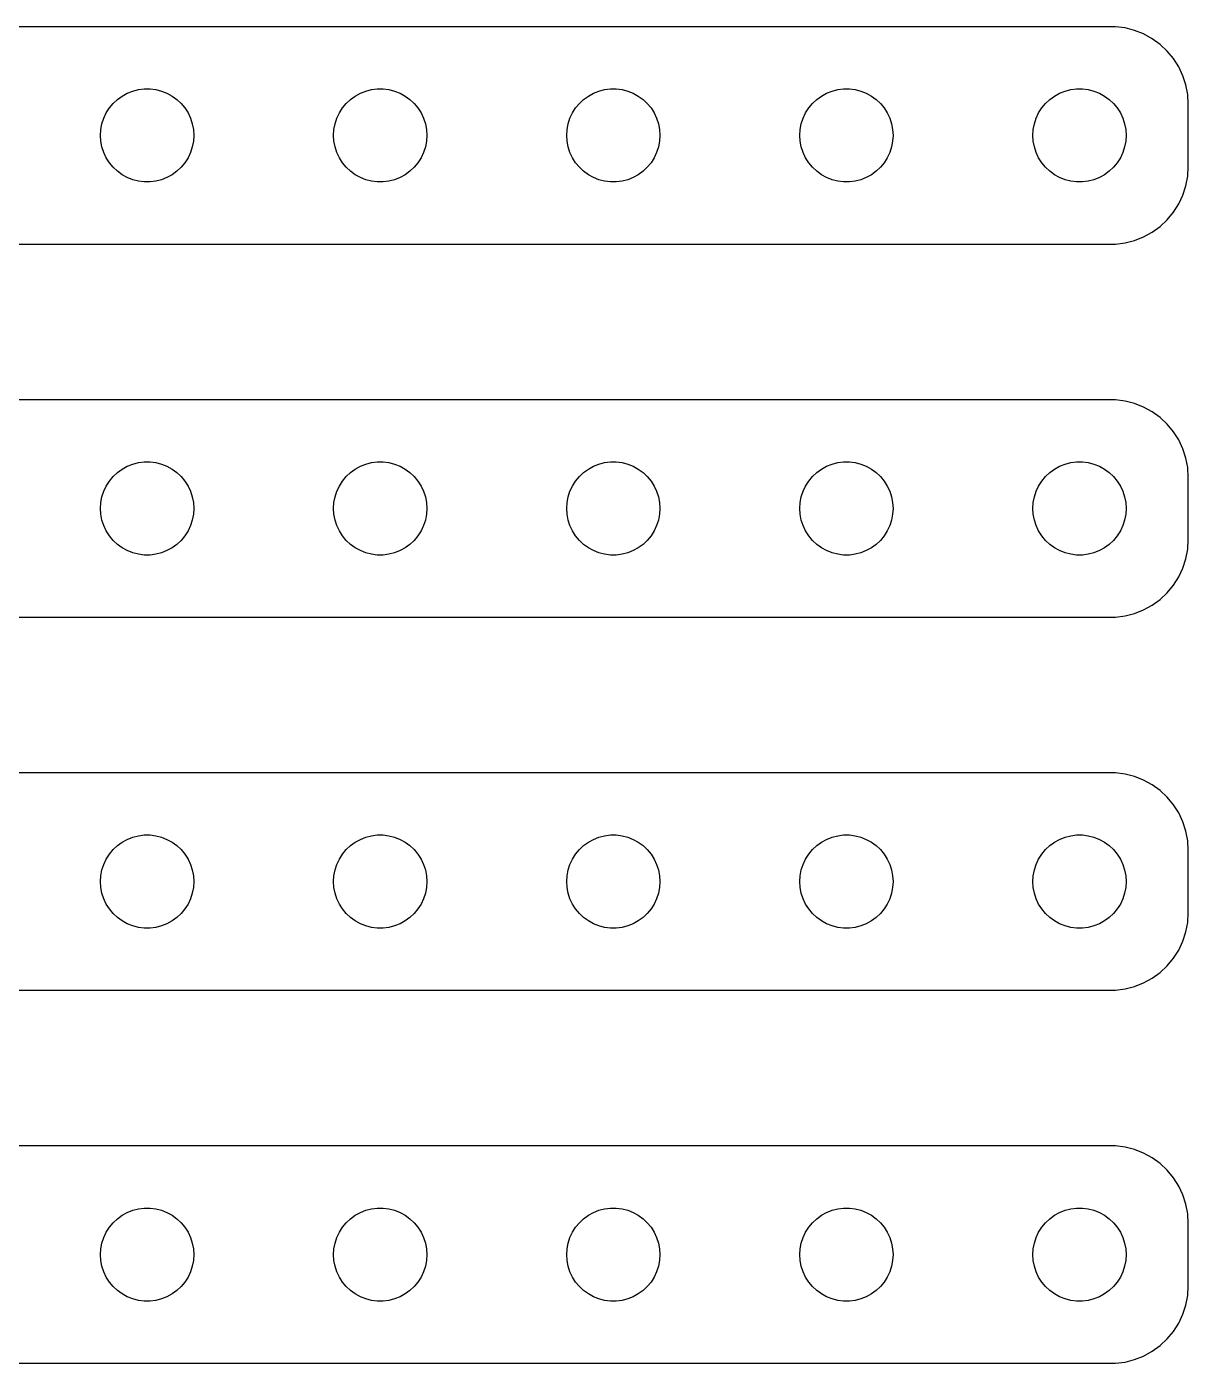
# Model space of a CAD drawing. Header units: metres. Extents: x -150 to 150, y 65 to 151.
# Drawn here: x 74.8 to 149.5, y 65 to 151 of the extents above; entities that cross this region are included whole.
import ezdxf

# ---------------------------------------------------------------- set-up
doc = ezdxf.new("R2010")
doc.units = ezdxf.units.M

msp = doc.modelspace()

# ---------------------------------------------------------------- linework, layer by layer
for p, q in [((144.814, 150.99), (-144.814, 150.99)), ((145.437, 150.911), (144.814, 150.99)), ((146.045, 150.755), (145.437, 150.911)), ((146.629, 150.524), (146.045, 150.755)), ((147.179, 150.222), (146.629, 150.524)), ((147.687, 149.853), (147.179, 150.222)), ((148.145, 149.423), (147.687, 149.853)), ((148.545, 148.939), (148.145, 149.423)), ((148.882, 148.409), (148.545, 148.939)), ((149.149, 147.841), (148.882, 148.409)), ((149.343, 147.243), (149.149, 147.841)), ((149.461, 146.627), (149.343, 147.243)), ((80.3131, 146.054), (80.5877, 146.312)), ((80.5877, 146.312), (80.8925, 146.533)), ((80.8925, 146.533), (81.2227, 146.714)), ((81.2227, 146.714), (81.573, 146.853)), ((81.573, 146.853), (81.9379, 146.947)), ((81.9379, 146.947), (82.3116, 146.994)), ((82.3116, 146.994), (82.6884, 146.994)), ((82.6884, 146.994), (83.0621, 146.947)), ((83.0621, 146.947), (83.427, 146.853)), ((83.427, 146.853), (83.7773, 146.714)), ((83.7773, 146.714), (84.1075, 146.533)), ((84.1075, 146.533), (84.4123, 146.312)), ((84.4123, 146.312), (84.6869, 146.054)), ((95.3131, 146.054), (95.5877, 146.312)), ((95.5877, 146.312), (95.8925, 146.533)), ((95.8925, 146.533), (96.2227, 146.714)), ((96.2227, 146.714), (96.573, 146.853)), ((96.573, 146.853), (96.9379, 146.947)), ((96.9379, 146.947), (97.3116, 146.994)), ((97.3116, 146.994), (97.6884, 146.994)), ((97.6884, 146.994), (98.0621, 146.947)), ((98.0621, 146.947), (98.427, 146.853)), ((98.427, 146.853), (98.7773, 146.714)), ((98.7773, 146.714), (99.1075, 146.533)), ((99.1075, 146.533), (99.4123, 146.312)), ((99.4123, 146.312), (99.6869, 146.054)), ((110.313, 146.054), (110.588, 146.312)), ((110.588, 146.312), (110.893, 146.533)), ((110.893, 146.533), (111.223, 146.714)), ((111.223, 146.714), (111.573, 146.853)), ((111.573, 146.853), (111.938, 146.947)), ((111.938, 146.947), (112.312, 146.994)), ((112.312, 146.994), (112.688, 146.994)), ((112.688, 146.994), (113.062, 146.947)), ((113.062, 146.947), (113.427, 146.853)), ((113.427, 146.853), (113.777, 146.714)), ((113.777, 146.714), (114.107, 146.533)), ((114.107, 146.533), (114.412, 146.312)), ((114.412, 146.312), (114.687, 146.054)), ((125.313, 146.054), (125.588, 146.312)), ((125.588, 146.312), (125.893, 146.533)), ((125.893, 146.533), (126.223, 146.714)), ((126.223, 146.714), (126.573, 146.853)), ((126.573, 146.853), (126.938, 146.947)), ((126.938, 146.947), (127.312, 146.994)), ((127.312, 146.994), (127.688, 146.994)), ((127.688, 146.994), (128.062, 146.947)), ((128.062, 146.947), (128.427, 146.853)), ((128.427, 146.853), (128.777, 146.714)), ((128.777, 146.714), (129.107, 146.533)), ((129.107, 146.533), (129.412, 146.312)), ((129.412, 146.312), (129.687, 146.054)), ((140.313, 146.054), (140.588, 146.312)), ((140.588, 146.312), (140.893, 146.533)), ((140.893, 146.533), (141.223, 146.714)), ((141.223, 146.714), (141.573, 146.853)), ((141.573, 146.853), (141.938, 146.947)), ((141.938, 146.947), (142.312, 146.994)), ((142.312, 146.994), (142.688, 146.994)), ((142.688, 146.994), (143.062, 146.947)), ((143.062, 146.947), (143.427, 146.853)), ((143.427, 146.853), (143.777, 146.714)), ((143.777, 146.714), (144.107, 146.533)), ((144.107, 146.533), (144.412, 146.312)), ((144.412, 146.312), (144.687, 146.054)), ((149.5, 146), (149.461, 146.627)), ((79.7107, 145.104), (79.8711, 145.445)), ((79.8711, 145.445), (80.073, 145.763)), ((80.073, 145.763), (80.3131, 146.054)), ((84.6869, 146.054), (84.927, 145.763)), ((84.927, 145.763), (85.1289, 145.445)), ((85.1289, 145.445), (85.2893, 145.104)), ((94.7107, 145.104), (94.8711, 145.445)), ((94.8711, 145.445), (95.073, 145.763)), ((95.073, 145.763), (95.3131, 146.054)), ((99.6869, 146.054), (99.927, 145.763)), ((99.927, 145.763), (100.129, 145.445)), ((100.129, 145.445), (100.289, 145.104)), ((109.711, 145.104), (109.871, 145.445)), ((109.871, 145.445), (110.073, 145.763)), ((110.073, 145.763), (110.313, 146.054)), ((114.687, 146.054), (114.927, 145.763)), ((114.927, 145.763), (115.129, 145.445)), ((115.129, 145.445), (115.289, 145.104)), ((124.711, 145.104), (124.871, 145.445)), ((124.871, 145.445), (125.073, 145.763)), ((125.073, 145.763), (125.313, 146.054)), ((129.687, 146.054), (129.927, 145.763)), ((129.927, 145.763), (130.129, 145.445)), ((130.129, 145.445), (130.289, 145.104)), ((139.711, 145.104), (139.871, 145.445)), ((139.871, 145.445), (140.073, 145.763)), ((140.073, 145.763), (140.313, 146.054)), ((144.687, 146.054), (144.927, 145.763)), ((144.927, 145.763), (145.129, 145.445)), ((145.129, 145.445), (145.289, 145.104)), ((149.5, 142), (149.5, 146)), ((79.5237, 144.376), (79.5943, 144.746)), ((79.5943, 144.746), (79.7107, 145.104)), ((85.2893, 145.104), (85.4057, 144.746)), ((85.4057, 144.746), (85.4763, 144.376)), ((94.5237, 144.376), (94.5943, 144.746)), ((94.5943, 144.746), (94.7107, 145.104)), ((100.289, 145.104), (100.406, 144.746)), ((100.406, 144.746), (100.476, 144.376)), ((109.524, 144.376), (109.594, 144.746)), ((109.594, 144.746), (109.711, 145.104)), ((115.289, 145.104), (115.406, 144.746)), ((115.406, 144.746), (115.476, 144.376)), ((124.524, 144.376), (124.594, 144.746)), ((124.594, 144.746), (124.711, 145.104)), ((130.289, 145.104), (130.406, 144.746)), ((130.406, 144.746), (130.476, 144.376)), ((139.524, 144.376), (139.594, 144.746)), ((139.594, 144.746), (139.711, 145.104)), ((145.289, 145.104), (145.406, 144.746)), ((145.406, 144.746), (145.476, 144.376)), ((79.5, 144), (79.5237, 144.376)), ((79.5237, 143.624), (79.5, 144)), ((79.5943, 143.254), (79.5237, 143.624)), ((85.4763, 143.624), (85.4057, 143.254)), ((85.4763, 144.376), (85.5, 144)), ((85.5, 144), (85.4763, 143.624)), ((94.5, 144), (94.5237, 144.376)), ((94.5237, 143.624), (94.5, 144)), ((94.5943, 143.254), (94.5237, 143.624)), ((100.476, 143.624), (100.406, 143.254)), ((100.476, 144.376), (100.5, 144)), ((100.5, 144), (100.476, 143.624)), ((109.5, 144), (109.524, 144.376)), ((109.524, 143.624), (109.5, 144)), ((109.594, 143.254), (109.524, 143.624)), ((115.476, 143.624), (115.406, 143.254)), ((115.476, 144.376), (115.5, 144)), ((115.5, 144), (115.476, 143.624)), ((124.5, 144), (124.524, 144.376)), ((124.524, 143.624), (124.5, 144)), ((124.594, 143.254), (124.524, 143.624)), ((130.476, 143.624), (130.406, 143.254)), ((130.476, 144.376), (130.5, 144)), ((130.5, 144), (130.476, 143.624)), ((139.5, 144), (139.524, 144.376)), ((139.524, 143.624), (139.5, 144)), ((139.594, 143.254), (139.524, 143.624)), ((145.476, 143.624), (145.406, 143.254)), ((145.476, 144.376), (145.5, 144)), ((145.5, 144), (145.476, 143.624)), ((79.7107, 142.896), (79.5943, 143.254)), ((79.8711, 142.555), (79.7107, 142.896)), ((85.2893, 142.896), (85.1289, 142.555)), ((85.4057, 143.254), (85.2893, 142.896)), ((94.7107, 142.896), (94.5943, 143.254)), ((94.8711, 142.555), (94.7107, 142.896)), ((100.289, 142.896), (100.129, 142.555)), ((100.406, 143.254), (100.289, 142.896)), ((109.711, 142.896), (109.594, 143.254)), ((109.871, 142.555), (109.711, 142.896)), ((115.289, 142.896), (115.129, 142.555)), ((115.406, 143.254), (115.289, 142.896)), ((124.711, 142.896), (124.594, 143.254)), ((124.871, 142.555), (124.711, 142.896)), ((130.289, 142.896), (130.129, 142.555)), ((130.406, 143.254), (130.289, 142.896)), ((139.711, 142.896), (139.594, 143.254)), ((139.871, 142.555), (139.711, 142.896)), ((145.289, 142.896), (145.129, 142.555)), ((145.406, 143.254), (145.289, 142.896)), ((80.073, 142.237), (79.8711, 142.555)), ((80.3131, 141.946), (80.073, 142.237)), ((80.5877, 141.688), (80.3131, 141.946)), ((84.6869, 141.946), (84.4123, 141.688)), ((84.927, 142.237), (84.6869, 141.946)), ((85.1289, 142.555), (84.927, 142.237)), ((95.073, 142.237), (94.8711, 142.555)), ((95.3131, 141.946), (95.073, 142.237)), ((95.5877, 141.688), (95.3131, 141.946)), ((99.6869, 141.946), (99.4123, 141.688)), ((99.927, 142.237), (99.6869, 141.946)), ((100.129, 142.555), (99.927, 142.237)), ((110.073, 142.237), (109.871, 142.555)), ((110.313, 141.946), (110.073, 142.237)), ((110.588, 141.688), (110.313, 141.946)), ((114.687, 141.946), (114.412, 141.688)), ((114.927, 142.237), (114.687, 141.946)), ((115.129, 142.555), (114.927, 142.237)), ((125.073, 142.237), (124.871, 142.555)), ((125.313, 141.946), (125.073, 142.237)), ((125.588, 141.688), (125.313, 141.946)), ((129.687, 141.946), (129.412, 141.688)), ((129.927, 142.237), (129.687, 141.946)), ((130.129, 142.555), (129.927, 142.237)), ((140.073, 142.237), (139.871, 142.555)), ((140.313, 141.946), (140.073, 142.237)), ((140.588, 141.688), (140.313, 141.946)), ((144.687, 141.946), (144.412, 141.688)), ((144.927, 142.237), (144.687, 141.946)), ((145.129, 142.555), (144.927, 142.237)), ((149.461, 141.373), (149.5, 142)), ((80.8925, 141.467), (80.5877, 141.688)), ((81.2227, 141.286), (80.8925, 141.467)), ((81.573, 141.147), (81.2227, 141.286)), ((81.9379, 141.053), (81.573, 141.147)), ((82.3116, 141.006), (81.9379, 141.053)), ((83.0621, 141.053), (82.6884, 141.006)), ((83.427, 141.147), (83.0621, 141.053)), ((83.7773, 141.286), (83.427, 141.147)), ((84.1075, 141.467), (83.7773, 141.286)), ((84.4123, 141.688), (84.1075, 141.467)), ((95.8925, 141.467), (95.5877, 141.688)), ((96.2227, 141.286), (95.8925, 141.467)), ((96.573, 141.147), (96.2227, 141.286)), ((96.9379, 141.053), (96.573, 141.147)), ((97.3116, 141.006), (96.9379, 141.053)), ((98.0621, 141.053), (97.6884, 141.006)), ((98.427, 141.147), (98.0621, 141.053)), ((98.7773, 141.286), (98.427, 141.147)), ((99.1075, 141.467), (98.7773, 141.286)), ((99.4123, 141.688), (99.1075, 141.467)), ((110.893, 141.467), (110.588, 141.688)), ((111.223, 141.286), (110.893, 141.467)), ((111.573, 141.147), (111.223, 141.286)), ((111.938, 141.053), (111.573, 141.147)), ((112.312, 141.006), (111.938, 141.053)), ((113.062, 141.053), (112.688, 141.006)), ((113.427, 141.147), (113.062, 141.053)), ((113.777, 141.286), (113.427, 141.147)), ((114.107, 141.467), (113.777, 141.286)), ((114.412, 141.688), (114.107, 141.467)), ((125.893, 141.467), (125.588, 141.688)), ((126.223, 141.286), (125.893, 141.467)), ((126.573, 141.147), (126.223, 141.286)), ((126.938, 141.053), (126.573, 141.147)), ((127.312, 141.006), (126.938, 141.053)), ((128.062, 141.053), (127.688, 141.006)), ((128.427, 141.147), (128.062, 141.053)), ((128.777, 141.286), (128.427, 141.147)), ((129.107, 141.467), (128.777, 141.286)), ((129.412, 141.688), (129.107, 141.467)), ((140.893, 141.467), (140.588, 141.688)), ((141.223, 141.286), (140.893, 141.467)), ((141.573, 141.147), (141.223, 141.286)), ((141.938, 141.053), (141.573, 141.147)), ((142.312, 141.006), (141.938, 141.053)), ((143.062, 141.053), (142.688, 141.006)), ((143.427, 141.147), (143.062, 141.053)), ((143.777, 141.286), (143.427, 141.147)), ((144.107, 141.467), (143.777, 141.286)), ((144.412, 141.688), (144.107, 141.467)), ((149.343, 140.757), (149.461, 141.373)), ((82.6884, 141.006), (82.3116, 141.006)), ((97.6884, 141.006), (97.3116, 141.006)), ((112.688, 141.006), (112.312, 141.006)), ((127.688, 141.006), (127.312, 141.006)), ((142.688, 141.006), (142.312, 141.006)), ((148.882, 139.591), (149.149, 140.159)), ((149.149, 140.159), (149.343, 140.757)), ((148.545, 139.061), (148.882, 139.591)), ((147.687, 138.147), (148.145, 138.577)), ((148.145, 138.577), (148.545, 139.061)), ((146.629, 137.476), (147.179, 137.778)), ((147.179, 137.778), (147.687, 138.147)), ((-144.814, 137.01), (144.814, 137.01)), ((144.814, 137.01), (145.437, 137.089)), ((145.437, 137.089), (146.045, 137.245)), ((146.045, 137.245), (146.629, 137.476)), ((144.814, 126.99), (-144.814, 126.99)), ((145.437, 126.911), (144.814, 126.99)), ((146.045, 126.755), (145.437, 126.911)), ((146.629, 126.524), (146.045, 126.755)), ((147.179, 126.222), (146.629, 126.524)), ((147.687, 125.853), (147.179, 126.222)), ((148.145, 125.423), (147.687, 125.853)), ((148.545, 124.939), (148.145, 125.423)), ((148.882, 124.409), (148.545, 124.939)), ((149.149, 123.841), (148.882, 124.409)), ((149.343, 123.243), (149.149, 123.841)), ((81.9379, 122.947), (82.3116, 122.994)), ((82.3116, 122.994), (82.6884, 122.994)), ((82.6884, 122.994), (83.0621, 122.947)), ((96.9379, 122.947), (97.3116, 122.994)), ((97.3116, 122.994), (97.6884, 122.994)), ((97.6884, 122.994), (98.0621, 122.947)), ((111.938, 122.947), (112.312, 122.994)), ((112.312, 122.994), (112.688, 122.994)), ((112.688, 122.994), (113.062, 122.947)), ((126.938, 122.947), (127.312, 122.994)), ((127.312, 122.994), (127.688, 122.994)), ((127.688, 122.994), (128.062, 122.947)), ((141.938, 122.947), (142.312, 122.994)), ((142.312, 122.994), (142.688, 122.994)), ((142.688, 122.994), (143.062, 122.947)), ((149.461, 122.627), (149.343, 123.243)), ((80.3131, 122.054), (80.5877, 122.312)), ((80.5877, 122.312), (80.8925, 122.533)), ((80.8925, 122.533), (81.2227, 122.714)), ((81.2227, 122.714), (81.573, 122.853)), ((81.573, 122.853), (81.9379, 122.947)), ((83.0621, 122.947), (83.427, 122.853)), ((83.427, 122.853), (83.7773, 122.714)), ((83.7773, 122.714), (84.1075, 122.533)), ((84.1075, 122.533), (84.4123, 122.312)), ((84.4123, 122.312), (84.6869, 122.054)), ((95.3131, 122.054), (95.5877, 122.312)), ((95.5877, 122.312), (95.8925, 122.533)), ((95.8925, 122.533), (96.2227, 122.714)), ((96.2227, 122.714), (96.573, 122.853)), ((96.573, 122.853), (96.9379, 122.947)), ((98.0621, 122.947), (98.427, 122.853)), ((98.427, 122.853), (98.7773, 122.714)), ((98.7773, 122.714), (99.1075, 122.533)), ((99.1075, 122.533), (99.4123, 122.312)), ((99.4123, 122.312), (99.6869, 122.054)), ((110.313, 122.054), (110.588, 122.312)), ((110.588, 122.312), (110.893, 122.533)), ((110.893, 122.533), (111.223, 122.714)), ((111.223, 122.714), (111.573, 122.853)), ((111.573, 122.853), (111.938, 122.947)), ((113.062, 122.947), (113.427, 122.853)), ((113.427, 122.853), (113.777, 122.714)), ((113.777, 122.714), (114.107, 122.533)), ((114.107, 122.533), (114.412, 122.312)), ((114.412, 122.312), (114.687, 122.054)), ((125.313, 122.054), (125.588, 122.312)), ((125.588, 122.312), (125.893, 122.533)), ((125.893, 122.533), (126.223, 122.714)), ((126.223, 122.714), (126.573, 122.853)), ((126.573, 122.853), (126.938, 122.947)), ((128.062, 122.947), (128.427, 122.853)), ((128.427, 122.853), (128.777, 122.714)), ((128.777, 122.714), (129.107, 122.533)), ((129.107, 122.533), (129.412, 122.312)), ((129.412, 122.312), (129.687, 122.054)), ((140.313, 122.054), (140.588, 122.312)), ((140.588, 122.312), (140.893, 122.533)), ((140.893, 122.533), (141.223, 122.714)), ((141.223, 122.714), (141.573, 122.853)), ((141.573, 122.853), (141.938, 122.947)), ((143.062, 122.947), (143.427, 122.853)), ((143.427, 122.853), (143.777, 122.714)), ((143.777, 122.714), (144.107, 122.533)), ((144.107, 122.533), (144.412, 122.312)), ((144.412, 122.312), (144.687, 122.054)), ((149.5, 122), (149.461, 122.627)), ((79.7107, 121.104), (79.8711, 121.445)), ((79.8711, 121.445), (80.073, 121.763)), ((80.073, 121.763), (80.3131, 122.054)), ((84.6869, 122.054), (84.927, 121.763)), ((84.927, 121.763), (85.1289, 121.445)), ((85.1289, 121.445), (85.2893, 121.104)), ((94.7107, 121.104), (94.8711, 121.445)), ((94.8711, 121.445), (95.073, 121.763)), ((95.073, 121.763), (95.3131, 122.054)), ((99.6869, 122.054), (99.927, 121.763)), ((99.927, 121.763), (100.129, 121.445)), ((100.129, 121.445), (100.289, 121.104)), ((109.711, 121.104), (109.871, 121.445)), ((109.871, 121.445), (110.073, 121.763)), ((110.073, 121.763), (110.313, 122.054)), ((114.687, 122.054), (114.927, 121.763)), ((114.927, 121.763), (115.129, 121.445)), ((115.129, 121.445), (115.289, 121.104)), ((124.711, 121.104), (124.871, 121.445)), ((124.871, 121.445), (125.073, 121.763)), ((125.073, 121.763), (125.313, 122.054)), ((129.687, 122.054), (129.927, 121.763)), ((129.927, 121.763), (130.129, 121.445)), ((130.129, 121.445), (130.289, 121.104)), ((139.711, 121.104), (139.871, 121.445)), ((139.871, 121.445), (140.073, 121.763)), ((140.073, 121.763), (140.313, 122.054)), ((144.687, 122.054), (144.927, 121.763)), ((144.927, 121.763), (145.129, 121.445)), ((145.129, 121.445), (145.289, 121.104)), ((149.5, 118), (149.5, 122)), ((79.5, 120), (79.5237, 120.376)), ((79.5237, 120.376), (79.5943, 120.746)), ((79.5943, 120.746), (79.7107, 121.104)), ((85.2893, 121.104), (85.4057, 120.746)), ((85.4057, 120.746), (85.4763, 120.376)), ((85.4763, 120.376), (85.5, 120)), ((94.5, 120), (94.5237, 120.376)), ((94.5237, 120.376), (94.5943, 120.746)), ((94.5943, 120.746), (94.7107, 121.104)), ((100.289, 121.104), (100.406, 120.746)), ((100.406, 120.746), (100.476, 120.376)), ((100.476, 120.376), (100.5, 120)), ((109.5, 120), (109.524, 120.376)), ((109.524, 120.376), (109.594, 120.746)), ((109.594, 120.746), (109.711, 121.104)), ((115.289, 121.104), (115.406, 120.746)), ((115.406, 120.746), (115.476, 120.376)), ((115.476, 120.376), (115.5, 120)), ((124.5, 120), (124.524, 120.376)), ((124.524, 120.376), (124.594, 120.746)), ((124.594, 120.746), (124.711, 121.104)), ((130.289, 121.104), (130.406, 120.746)), ((130.406, 120.746), (130.476, 120.376)), ((130.476, 120.376), (130.5, 120)), ((139.5, 120), (139.524, 120.376)), ((139.524, 120.376), (139.594, 120.746)), ((139.594, 120.746), (139.711, 121.104)), ((145.289, 121.104), (145.406, 120.746)), ((145.406, 120.746), (145.476, 120.376)), ((145.476, 120.376), (145.5, 120)), ((79.5237, 119.624), (79.5, 120)), ((79.5943, 119.254), (79.5237, 119.624)), ((85.4763, 119.624), (85.4057, 119.254)), ((85.5, 120), (85.4763, 119.624)), ((94.5237, 119.624), (94.5, 120)), ((94.5943, 119.254), (94.5237, 119.624)), ((100.476, 119.624), (100.406, 119.254)), ((100.5, 120), (100.476, 119.624)), ((109.524, 119.624), (109.5, 120)), ((109.594, 119.254), (109.524, 119.624)), ((115.476, 119.624), (115.406, 119.254)), ((115.5, 120), (115.476, 119.624)), ((124.524, 119.624), (124.5, 120)), ((124.594, 119.254), (124.524, 119.624)), ((130.476, 119.624), (130.406, 119.254)), ((130.5, 120), (130.476, 119.624)), ((139.524, 119.624), (139.5, 120)), ((139.594, 119.254), (139.524, 119.624)), ((145.476, 119.624), (145.406, 119.254)), ((145.5, 120), (145.476, 119.624)), ((79.7107, 118.896), (79.5943, 119.254)), ((79.8711, 118.555), (79.7107, 118.896)), ((85.2893, 118.896), (85.1289, 118.555)), ((85.4057, 119.254), (85.2893, 118.896)), ((94.7107, 118.896), (94.5943, 119.254)), ((94.8711, 118.555), (94.7107, 118.896)), ((100.289, 118.896), (100.129, 118.555)), ((100.406, 119.254), (100.289, 118.896)), ((109.711, 118.896), (109.594, 119.254)), ((109.871, 118.555), (109.711, 118.896)), ((115.289, 118.896), (115.129, 118.555)), ((115.406, 119.254), (115.289, 118.896)), ((124.711, 118.896), (124.594, 119.254)), ((124.871, 118.555), (124.711, 118.896)), ((130.289, 118.896), (130.129, 118.555)), ((130.406, 119.254), (130.289, 118.896)), ((139.711, 118.896), (139.594, 119.254)), ((139.871, 118.555), (139.711, 118.896)), ((145.289, 118.896), (145.129, 118.555)), ((145.406, 119.254), (145.289, 118.896)), ((80.073, 118.237), (79.8711, 118.555)), ((80.3131, 117.946), (80.073, 118.237)), ((80.5877, 117.688), (80.3131, 117.946)), ((84.6869, 117.946), (84.4123, 117.688)), ((84.927, 118.237), (84.6869, 117.946)), ((85.1289, 118.555), (84.927, 118.237)), ((95.073, 118.237), (94.8711, 118.555)), ((95.3131, 117.946), (95.073, 118.237)), ((95.5877, 117.688), (95.3131, 117.946)), ((99.6869, 117.946), (99.4123, 117.688)), ((99.927, 118.237), (99.6869, 117.946)), ((100.129, 118.555), (99.927, 118.237)), ((110.073, 118.237), (109.871, 118.555)), ((110.313, 117.946), (110.073, 118.237)), ((110.588, 117.688), (110.313, 117.946)), ((114.687, 117.946), (114.412, 117.688)), ((114.927, 118.237), (114.687, 117.946)), ((115.129, 118.555), (114.927, 118.237)), ((125.073, 118.237), (124.871, 118.555)), ((125.313, 117.946), (125.073, 118.237)), ((125.588, 117.688), (125.313, 117.946)), ((129.687, 117.946), (129.412, 117.688)), ((129.927, 118.237), (129.687, 117.946)), ((130.129, 118.555), (129.927, 118.237)), ((140.073, 118.237), (139.871, 118.555)), ((140.313, 117.946), (140.073, 118.237)), ((140.588, 117.688), (140.313, 117.946)), ((144.687, 117.946), (144.412, 117.688)), ((144.927, 118.237), (144.687, 117.946)), ((145.129, 118.555), (144.927, 118.237)), ((149.461, 117.373), (149.5, 118)), ((80.8925, 117.467), (80.5877, 117.688)), ((81.2227, 117.286), (80.8925, 117.467)), ((81.573, 117.147), (81.2227, 117.286)), ((81.9379, 117.053), (81.573, 117.147)), ((82.3116, 117.006), (81.9379, 117.053)), ((82.6884, 117.006), (82.3116, 117.006)), ((83.0621, 117.053), (82.6884, 117.006)), ((83.427, 117.147), (83.0621, 117.053)), ((83.7773, 117.286), (83.427, 117.147)), ((84.1075, 117.467), (83.7773, 117.286)), ((84.4123, 117.688), (84.1075, 117.467)), ((95.8925, 117.467), (95.5877, 117.688)), ((96.2227, 117.286), (95.8925, 117.467)), ((96.573, 117.147), (96.2227, 117.286)), ((96.9379, 117.053), (96.573, 117.147)), ((97.3116, 117.006), (96.9379, 117.053)), ((97.6884, 117.006), (97.3116, 117.006)), ((98.0621, 117.053), (97.6884, 117.006)), ((98.427, 117.147), (98.0621, 117.053)), ((98.7773, 117.286), (98.427, 117.147)), ((99.1075, 117.467), (98.7773, 117.286)), ((99.4123, 117.688), (99.1075, 117.467)), ((110.893, 117.467), (110.588, 117.688)), ((111.223, 117.286), (110.893, 117.467)), ((111.573, 117.147), (111.223, 117.286)), ((111.938, 117.053), (111.573, 117.147)), ((112.312, 117.006), (111.938, 117.053)), ((112.688, 117.006), (112.312, 117.006)), ((113.062, 117.053), (112.688, 117.006)), ((113.427, 117.147), (113.062, 117.053)), ((113.777, 117.286), (113.427, 117.147)), ((114.107, 117.467), (113.777, 117.286)), ((114.412, 117.688), (114.107, 117.467)), ((125.893, 117.467), (125.588, 117.688)), ((126.223, 117.286), (125.893, 117.467)), ((126.573, 117.147), (126.223, 117.286)), ((126.938, 117.053), (126.573, 117.147)), ((127.312, 117.006), (126.938, 117.053)), ((127.688, 117.006), (127.312, 117.006)), ((128.062, 117.053), (127.688, 117.006)), ((128.427, 117.147), (128.062, 117.053)), ((128.777, 117.286), (128.427, 117.147)), ((129.107, 117.467), (128.777, 117.286)), ((129.412, 117.688), (129.107, 117.467)), ((140.893, 117.467), (140.588, 117.688)), ((141.223, 117.286), (140.893, 117.467)), ((141.573, 117.147), (141.223, 117.286)), ((141.938, 117.053), (141.573, 117.147)), ((142.312, 117.006), (141.938, 117.053)), ((142.688, 117.006), (142.312, 117.006)), ((143.062, 117.053), (142.688, 117.006)), ((143.427, 117.147), (143.062, 117.053)), ((143.777, 117.286), (143.427, 117.147)), ((144.107, 117.467), (143.777, 117.286)), ((144.412, 117.688), (144.107, 117.467)), ((149.343, 116.757), (149.461, 117.373)), ((148.882, 115.591), (149.149, 116.159)), ((149.149, 116.159), (149.343, 116.757)), ((148.545, 115.061), (148.882, 115.591)), ((147.687, 114.147), (148.145, 114.577)), ((148.145, 114.577), (148.545, 115.061)), ((146.629, 113.476), (147.179, 113.778)), ((147.179, 113.778), (147.687, 114.147)), ((-144.814, 113.01), (144.814, 113.01)), ((144.814, 113.01), (145.437, 113.089)), ((145.437, 113.089), (146.045, 113.245)), ((146.045, 113.245), (146.629, 113.476)), ((144.814, 102.99), (-144.814, 102.99)), ((145.437, 102.911), (144.814, 102.99)), ((146.045, 102.755), (145.437, 102.911)), ((146.629, 102.524), (146.045, 102.755)), ((147.179, 102.222), (146.629, 102.524)), ((147.687, 101.853), (147.179, 102.222)), ((148.145, 101.423), (147.687, 101.853)), ((148.545, 100.939), (148.145, 101.423)), ((148.882, 100.409), (148.545, 100.939)), ((149.149, 99.8406), (148.882, 100.409)), ((149.343, 99.2434), (149.149, 99.8406)), ((81.573, 98.8532), (81.9379, 98.9469)), ((81.9379, 98.9469), (82.3116, 98.9941)), ((82.3116, 98.9941), (82.6884, 98.9941)), ((82.6884, 98.9941), (83.0621, 98.9469)), ((83.0621, 98.9469), (83.427, 98.8532)), ((96.573, 98.8532), (96.9379, 98.9469)), ((96.9379, 98.9469), (97.3116, 98.9941)), ((97.3116, 98.9941), (97.6884, 98.9941)), ((97.6884, 98.9941), (98.0621, 98.9469)), ((98.0621, 98.9469), (98.427, 98.8532)), ((111.573, 98.8532), (111.938, 98.9469)), ((111.938, 98.9469), (112.312, 98.9941)), ((112.312, 98.9941), (112.688, 98.9941)), ((112.688, 98.9941), (113.062, 98.9469)), ((113.062, 98.9469), (113.427, 98.8532)), ((126.573, 98.8532), (126.938, 98.9469)), ((126.938, 98.9469), (127.312, 98.9941)), ((127.312, 98.9941), (127.688, 98.9941)), ((127.688, 98.9941), (128.062, 98.9469)), ((128.062, 98.9469), (128.427, 98.8532)), ((141.573, 98.8532), (141.938, 98.9469)), ((141.938, 98.9469), (142.312, 98.9941)), ((142.312, 98.9941), (142.688, 98.9941)), ((142.688, 98.9941), (143.062, 98.9469)), ((143.062, 98.9469), (143.427, 98.8532)), ((149.461, 98.6267), (149.343, 99.2434)), ((80.073, 97.7634), (80.3131, 98.0536)), ((80.3131, 98.0536), (80.5877, 98.3115)), ((80.5877, 98.3115), (80.8925, 98.533)), ((80.8925, 98.533), (81.2227, 98.7145)), ((81.2227, 98.7145), (81.573, 98.8532)), ((83.427, 98.8532), (83.7773, 98.7145)), ((83.7773, 98.7145), (84.1075, 98.533)), ((84.1075, 98.533), (84.4123, 98.3115)), ((84.4123, 98.3115), (84.6869, 98.0536)), ((84.6869, 98.0536), (84.927, 97.7634)), ((95.073, 97.7634), (95.3131, 98.0536)), ((95.3131, 98.0536), (95.5877, 98.3115)), ((95.5877, 98.3115), (95.8925, 98.533)), ((95.8925, 98.533), (96.2227, 98.7145)), ((96.2227, 98.7145), (96.573, 98.8532)), ((98.427, 98.8532), (98.7773, 98.7145)), ((98.7773, 98.7145), (99.1075, 98.533)), ((99.1075, 98.533), (99.4123, 98.3115)), ((99.4123, 98.3115), (99.6869, 98.0536)), ((99.6869, 98.0536), (99.927, 97.7634)), ((110.073, 97.7634), (110.313, 98.0536)), ((110.313, 98.0536), (110.588, 98.3115)), ((110.588, 98.3115), (110.893, 98.533)), ((110.893, 98.533), (111.223, 98.7145)), ((111.223, 98.7145), (111.573, 98.8532)), ((113.427, 98.8532), (113.777, 98.7145)), ((113.777, 98.7145), (114.107, 98.533)), ((114.107, 98.533), (114.412, 98.3115)), ((114.412, 98.3115), (114.687, 98.0536)), ((114.687, 98.0536), (114.927, 97.7634)), ((125.073, 97.7634), (125.313, 98.0536)), ((125.313, 98.0536), (125.588, 98.3115)), ((125.588, 98.3115), (125.893, 98.533)), ((125.893, 98.533), (126.223, 98.7145)), ((126.223, 98.7145), (126.573, 98.8532)), ((128.427, 98.8532), (128.777, 98.7145)), ((128.777, 98.7145), (129.107, 98.533)), ((129.107, 98.533), (129.412, 98.3115)), ((129.412, 98.3115), (129.687, 98.0536)), ((129.687, 98.0536), (129.927, 97.7634)), ((140.073, 97.7634), (140.313, 98.0536)), ((140.313, 98.0536), (140.588, 98.3115)), ((140.588, 98.3115), (140.893, 98.533)), ((140.893, 98.533), (141.223, 98.7145)), ((141.223, 98.7145), (141.573, 98.8532)), ((143.427, 98.8532), (143.777, 98.7145)), ((143.777, 98.7145), (144.107, 98.533)), ((144.107, 98.533), (144.412, 98.3115)), ((144.412, 98.3115), (144.687, 98.0536)), ((144.687, 98.0536), (144.927, 97.7634)), ((149.5, 98), (149.461, 98.6267)), ((79.7107, 97.1044), (79.8711, 97.4453)), ((79.8711, 97.4453), (80.073, 97.7634)), ((84.927, 97.7634), (85.1289, 97.4453)), ((85.1289, 97.4453), (85.2893, 97.1044)), ((94.7107, 97.1044), (94.8711, 97.4453)), ((94.8711, 97.4453), (95.073, 97.7634)), ((99.927, 97.7634), (100.129, 97.4453)), ((100.129, 97.4453), (100.289, 97.1044)), ((109.711, 97.1044), (109.871, 97.4453)), ((109.871, 97.4453), (110.073, 97.7634)), ((114.927, 97.7634), (115.129, 97.4453)), ((115.129, 97.4453), (115.289, 97.1044)), ((124.711, 97.1044), (124.871, 97.4453)), ((124.871, 97.4453), (125.073, 97.7634)), ((129.927, 97.7634), (130.129, 97.4453)), ((130.129, 97.4453), (130.289, 97.1044)), ((139.711, 97.1044), (139.871, 97.4453)), ((139.871, 97.4453), (140.073, 97.7634)), ((144.927, 97.7634), (145.129, 97.4453)), ((145.129, 97.4453), (145.289, 97.1044)), ((149.5, 94), (149.5, 98)), ((79.5, 96), (79.5237, 96.376)), ((79.5237, 96.376), (79.5943, 96.7461)), ((79.5943, 96.7461), (79.7107, 97.1044)), ((85.2893, 97.1044), (85.4057, 96.7461)), ((85.4057, 96.7461), (85.4763, 96.376)), ((85.4763, 96.376), (85.5, 96)), ((94.5, 96), (94.5237, 96.376)), ((94.5237, 96.376), (94.5943, 96.7461)), ((94.5943, 96.7461), (94.7107, 97.1044)), ((100.289, 97.1044), (100.406, 96.7461)), ((100.406, 96.7461), (100.476, 96.376)), ((100.476, 96.376), (100.5, 96)), ((109.5, 96), (109.524, 96.376)), ((109.524, 96.376), (109.594, 96.7461)), ((109.594, 96.7461), (109.711, 97.1044)), ((115.289, 97.1044), (115.406, 96.7461)), ((115.406, 96.7461), (115.476, 96.376)), ((115.476, 96.376), (115.5, 96)), ((124.5, 96), (124.524, 96.376)), ((124.524, 96.376), (124.594, 96.7461)), ((124.594, 96.7461), (124.711, 97.1044)), ((130.289, 97.1044), (130.406, 96.7461)), ((130.406, 96.7461), (130.476, 96.376)), ((130.476, 96.376), (130.5, 96)), ((139.5, 96), (139.524, 96.376)), ((139.524, 96.376), (139.594, 96.7461)), ((139.594, 96.7461), (139.711, 97.1044)), ((145.289, 97.1044), (145.406, 96.7461)), ((145.406, 96.7461), (145.476, 96.376)), ((145.476, 96.376), (145.5, 96)), ((79.5237, 95.624), (79.5, 96)), ((79.5943, 95.2539), (79.5237, 95.624)), ((85.4763, 95.624), (85.4057, 95.2539)), ((85.5, 96), (85.4763, 95.624)), ((94.5237, 95.624), (94.5, 96)), ((94.5943, 95.2539), (94.5237, 95.624)), ((100.476, 95.624), (100.406, 95.2539)), ((100.5, 96), (100.476, 95.624)), ((109.524, 95.624), (109.5, 96)), ((109.594, 95.2539), (109.524, 95.624)), ((115.476, 95.624), (115.406, 95.2539)), ((115.5, 96), (115.476, 95.624)), ((124.524, 95.624), (124.5, 96)), ((124.594, 95.2539), (124.524, 95.624)), ((130.476, 95.624), (130.406, 95.2539)), ((130.5, 96), (130.476, 95.624)), ((139.524, 95.624), (139.5, 96)), ((139.594, 95.2539), (139.524, 95.624)), ((145.476, 95.624), (145.406, 95.2539)), ((145.5, 96), (145.476, 95.624)), ((79.7107, 94.8956), (79.5943, 95.2539)), ((79.8711, 94.5547), (79.7107, 94.8956)), ((85.2893, 94.8956), (85.1289, 94.5547)), ((85.4057, 95.2539), (85.2893, 94.8956)), ((94.7107, 94.8956), (94.5943, 95.2539)), ((94.8711, 94.5547), (94.7107, 94.8956)), ((100.289, 94.8956), (100.129, 94.5547)), ((100.406, 95.2539), (100.289, 94.8956)), ((109.711, 94.8956), (109.594, 95.2539)), ((109.871, 94.5547), (109.711, 94.8956)), ((115.289, 94.8956), (115.129, 94.5547)), ((115.406, 95.2539), (115.289, 94.8956)), ((124.711, 94.8956), (124.594, 95.2539)), ((124.871, 94.5547), (124.711, 94.8956)), ((130.289, 94.8956), (130.129, 94.5547)), ((130.406, 95.2539), (130.289, 94.8956)), ((139.711, 94.8956), (139.594, 95.2539)), ((139.871, 94.5547), (139.711, 94.8956)), ((145.289, 94.8956), (145.129, 94.5547)), ((145.406, 95.2539), (145.289, 94.8956)), ((80.073, 94.2366), (79.8711, 94.5547)), ((80.3131, 93.9464), (80.073, 94.2366)), ((80.5877, 93.6885), (80.3131, 93.9464)), ((84.6869, 93.9464), (84.4123, 93.6885)), ((84.927, 94.2366), (84.6869, 93.9464)), ((85.1289, 94.5547), (84.927, 94.2366)), ((95.073, 94.2366), (94.8711, 94.5547)), ((95.3131, 93.9464), (95.073, 94.2366)), ((95.5877, 93.6885), (95.3131, 93.9464)), ((99.6869, 93.9464), (99.4123, 93.6885)), ((99.927, 94.2366), (99.6869, 93.9464)), ((100.129, 94.5547), (99.927, 94.2366)), ((110.073, 94.2366), (109.871, 94.5547)), ((110.313, 93.9464), (110.073, 94.2366)), ((110.588, 93.6885), (110.313, 93.9464)), ((114.687, 93.9464), (114.412, 93.6885)), ((114.927, 94.2366), (114.687, 93.9464)), ((115.129, 94.5547), (114.927, 94.2366)), ((125.073, 94.2366), (124.871, 94.5547)), ((125.313, 93.9464), (125.073, 94.2366)), ((125.588, 93.6885), (125.313, 93.9464)), ((129.687, 93.9464), (129.412, 93.6885)), ((129.927, 94.2366), (129.687, 93.9464)), ((130.129, 94.5547), (129.927, 94.2366)), ((140.073, 94.2366), (139.871, 94.5547)), ((140.313, 93.9464), (140.073, 94.2366)), ((140.588, 93.6885), (140.313, 93.9464)), ((144.687, 93.9464), (144.412, 93.6885)), ((144.927, 94.2366), (144.687, 93.9464)), ((145.129, 94.5547), (144.927, 94.2366)), ((149.461, 93.3733), (149.5, 94)), ((80.8925, 93.467), (80.5877, 93.6885)), ((81.2227, 93.2855), (80.8925, 93.467)), ((81.573, 93.1468), (81.2227, 93.2855)), ((81.9379, 93.0531), (81.573, 93.1468)), ((82.3116, 93.0059), (81.9379, 93.0531)), ((82.6884, 93.0059), (82.3116, 93.0059)), ((83.0621, 93.0531), (82.6884, 93.0059)), ((83.427, 93.1468), (83.0621, 93.0531)), ((83.7773, 93.2855), (83.427, 93.1468)), ((84.1075, 93.467), (83.7773, 93.2855)), ((84.4123, 93.6885), (84.1075, 93.467)), ((95.8925, 93.467), (95.5877, 93.6885)), ((96.2227, 93.2855), (95.8925, 93.467)), ((96.573, 93.1468), (96.2227, 93.2855)), ((96.9379, 93.0531), (96.573, 93.1468)), ((97.3116, 93.0059), (96.9379, 93.0531)), ((97.6884, 93.0059), (97.3116, 93.0059)), ((98.0621, 93.0531), (97.6884, 93.0059)), ((98.427, 93.1468), (98.0621, 93.0531)), ((98.7773, 93.2855), (98.427, 93.1468)), ((99.1075, 93.467), (98.7773, 93.2855)), ((99.4123, 93.6885), (99.1075, 93.467)), ((110.893, 93.467), (110.588, 93.6885)), ((111.223, 93.2855), (110.893, 93.467)), ((111.573, 93.1468), (111.223, 93.2855)), ((111.938, 93.0531), (111.573, 93.1468)), ((112.312, 93.0059), (111.938, 93.0531)), ((112.688, 93.0059), (112.312, 93.0059)), ((113.062, 93.0531), (112.688, 93.0059)), ((113.427, 93.1468), (113.062, 93.0531)), ((113.777, 93.2855), (113.427, 93.1468)), ((114.107, 93.467), (113.777, 93.2855)), ((114.412, 93.6885), (114.107, 93.467)), ((125.893, 93.467), (125.588, 93.6885)), ((126.223, 93.2855), (125.893, 93.467)), ((126.573, 93.1468), (126.223, 93.2855)), ((126.938, 93.0531), (126.573, 93.1468)), ((127.312, 93.0059), (126.938, 93.0531)), ((127.688, 93.0059), (127.312, 93.0059)), ((128.062, 93.0531), (127.688, 93.0059)), ((128.427, 93.1468), (128.062, 93.0531)), ((128.777, 93.2855), (128.427, 93.1468)), ((129.107, 93.467), (128.777, 93.2855)), ((129.412, 93.6885), (129.107, 93.467)), ((140.893, 93.467), (140.588, 93.6885)), ((141.223, 93.2855), (140.893, 93.467)), ((141.573, 93.1468), (141.223, 93.2855)), ((141.938, 93.0531), (141.573, 93.1468)), ((142.312, 93.0059), (141.938, 93.0531)), ((142.688, 93.0059), (142.312, 93.0059)), ((143.062, 93.0531), (142.688, 93.0059)), ((143.427, 93.1468), (143.062, 93.0531)), ((143.777, 93.2855), (143.427, 93.1468)), ((144.107, 93.467), (143.777, 93.2855)), ((144.412, 93.6885), (144.107, 93.467)), ((149.343, 92.7566), (149.461, 93.3733)), ((148.882, 91.5912), (149.149, 92.1594)), ((149.149, 92.1594), (149.343, 92.7566)), ((148.545, 91.0611), (148.882, 91.5912)), ((147.687, 90.1474), (148.145, 90.5773)), ((148.145, 90.5773), (148.545, 91.0611)), ((146.045, 89.2447), (146.629, 89.4759)), ((146.629, 89.4759), (147.179, 89.7784)), ((147.179, 89.7784), (147.687, 90.1474)), ((-144.814, 89.0099), (144.814, 89.0099)), ((144.814, 89.0099), (145.437, 89.0886)), ((145.437, 89.0886), (146.045, 89.2447)), ((144.814, 78.9901), (-144.814, 78.9901)), ((145.437, 78.9114), (144.814, 78.9901)), ((146.045, 78.7553), (145.437, 78.9114)), ((146.629, 78.5241), (146.045, 78.7553)), ((147.179, 78.2216), (146.629, 78.5241)), ((147.687, 77.8526), (147.179, 78.2216)), ((148.145, 77.4227), (147.687, 77.8526)), ((148.545, 76.9389), (148.145, 77.4227)), ((148.882, 76.4088), (148.545, 76.9389)), ((149.149, 75.8406), (148.882, 76.4088)), ((149.343, 75.2434), (149.149, 75.8406)), ((81.2227, 74.7145), (81.573, 74.8532)), ((81.573, 74.8532), (81.9379, 74.9469)), ((81.9379, 74.9469), (82.3116, 74.9941)), ((82.3116, 74.9941), (82.6884, 74.9941)), ((82.6884, 74.9941), (83.0621, 74.9469)), ((83.0621, 74.9469), (83.427, 74.8532)), ((83.427, 74.8532), (83.7773, 74.7145)), ((96.2227, 74.7145), (96.573, 74.8532)), ((96.573, 74.8532), (96.9379, 74.9469)), ((96.9379, 74.9469), (97.3116, 74.9941)), ((97.3116, 74.9941), (97.6884, 74.9941)), ((97.6884, 74.9941), (98.0621, 74.9469)), ((98.0621, 74.9469), (98.427, 74.8532)), ((98.427, 74.8532), (98.7773, 74.7145)), ((111.223, 74.7145), (111.573, 74.8532)), ((111.573, 74.8532), (111.938, 74.9469)), ((111.938, 74.9469), (112.312, 74.9941)), ((112.312, 74.9941), (112.688, 74.9941)), ((112.688, 74.9941), (113.062, 74.9469)), ((113.062, 74.9469), (113.427, 74.8532)), ((113.427, 74.8532), (113.777, 74.7145)), ((126.223, 74.7145), (126.573, 74.8532)), ((126.573, 74.8532), (126.938, 74.9469)), ((126.938, 74.9469), (127.312, 74.9941)), ((127.312, 74.9941), (127.688, 74.9941)), ((127.688, 74.9941), (128.062, 74.9469)), ((128.062, 74.9469), (128.427, 74.8532)), ((128.427, 74.8532), (128.777, 74.7145)), ((141.223, 74.7145), (141.573, 74.8532)), ((141.573, 74.8532), (141.938, 74.9469)), ((141.938, 74.9469), (142.312, 74.9941)), ((142.312, 74.9941), (142.688, 74.9941)), ((142.688, 74.9941), (143.062, 74.9469)), ((143.062, 74.9469), (143.427, 74.8532)), ((143.427, 74.8532), (143.777, 74.7145)), ((149.461, 74.6267), (149.343, 75.2434)), ((80.073, 73.7634), (80.3131, 74.0536)), ((80.3131, 74.0536), (80.5877, 74.3115)), ((80.5877, 74.3115), (80.8925, 74.533)), ((80.8925, 74.533), (81.2227, 74.7145)), ((83.7773, 74.7145), (84.1075, 74.533)), ((84.1075, 74.533), (84.4123, 74.3115)), ((84.4123, 74.3115), (84.6869, 74.0536)), ((84.6869, 74.0536), (84.927, 73.7634)), ((95.073, 73.7634), (95.3131, 74.0536)), ((95.3131, 74.0536), (95.5877, 74.3115)), ((95.5877, 74.3115), (95.8925, 74.533)), ((95.8925, 74.533), (96.2227, 74.7145)), ((98.7773, 74.7145), (99.1075, 74.533)), ((99.1075, 74.533), (99.4123, 74.3115)), ((99.4123, 74.3115), (99.6869, 74.0536)), ((99.6869, 74.0536), (99.927, 73.7634)), ((110.073, 73.7634), (110.313, 74.0536)), ((110.313, 74.0536), (110.588, 74.3115)), ((110.588, 74.3115), (110.893, 74.533)), ((110.893, 74.533), (111.223, 74.7145)), ((113.777, 74.7145), (114.107, 74.533)), ((114.107, 74.533), (114.412, 74.3115)), ((114.412, 74.3115), (114.687, 74.0536)), ((114.687, 74.0536), (114.927, 73.7634)), ((125.073, 73.7634), (125.313, 74.0536)), ((125.313, 74.0536), (125.588, 74.3115)), ((125.588, 74.3115), (125.893, 74.533)), ((125.893, 74.533), (126.223, 74.7145)), ((128.777, 74.7145), (129.107, 74.533)), ((129.107, 74.533), (129.412, 74.3115)), ((129.412, 74.3115), (129.687, 74.0536)), ((129.687, 74.0536), (129.927, 73.7634)), ((140.073, 73.7634), (140.313, 74.0536)), ((140.313, 74.0536), (140.588, 74.3115)), ((140.588, 74.3115), (140.893, 74.533)), ((140.893, 74.533), (141.223, 74.7145)), ((143.777, 74.7145), (144.107, 74.533)), ((144.107, 74.533), (144.412, 74.3115)), ((144.412, 74.3115), (144.687, 74.0536)), ((144.687, 74.0536), (144.927, 73.7634)), ((149.5, 74), (149.461, 74.6267)), ((149.5, 70), (149.5, 74)), ((79.5943, 72.7461), (79.7107, 73.1044)), ((79.7107, 73.1044), (79.8711, 73.4453)), ((79.8711, 73.4453), (80.073, 73.7634)), ((84.927, 73.7634), (85.1289, 73.4453)), ((85.1289, 73.4453), (85.2893, 73.1044)), ((85.2893, 73.1044), (85.4057, 72.7461)), ((94.5943, 72.7461), (94.7107, 73.1044)), ((94.7107, 73.1044), (94.8711, 73.4453)), ((94.8711, 73.4453), (95.073, 73.7634)), ((99.927, 73.7634), (100.129, 73.4453)), ((100.129, 73.4453), (100.289, 73.1044)), ((100.289, 73.1044), (100.406, 72.7461)), ((109.594, 72.7461), (109.711, 73.1044)), ((109.711, 73.1044), (109.871, 73.4453)), ((109.871, 73.4453), (110.073, 73.7634)), ((114.927, 73.7634), (115.129, 73.4453)), ((115.129, 73.4453), (115.289, 73.1044)), ((115.289, 73.1044), (115.406, 72.7461)), ((124.594, 72.7461), (124.711, 73.1044)), ((124.711, 73.1044), (124.871, 73.4453)), ((124.871, 73.4453), (125.073, 73.7634)), ((129.927, 73.7634), (130.129, 73.4453)), ((130.129, 73.4453), (130.289, 73.1044)), ((130.289, 73.1044), (130.406, 72.7461)), ((139.594, 72.7461), (139.711, 73.1044)), ((139.711, 73.1044), (139.871, 73.4453)), ((139.871, 73.4453), (140.073, 73.7634)), ((144.927, 73.7634), (145.129, 73.4453)), ((145.129, 73.4453), (145.289, 73.1044)), ((145.289, 73.1044), (145.406, 72.7461)), ((79.5, 72), (79.5237, 72.376)), ((79.5237, 72.376), (79.5943, 72.7461)), ((85.4057, 72.7461), (85.4763, 72.376)), ((85.4763, 72.376), (85.5, 72)), ((94.5, 72), (94.5237, 72.376)), ((94.5237, 72.376), (94.5943, 72.7461)), ((100.406, 72.7461), (100.476, 72.376)), ((100.476, 72.376), (100.5, 72)), ((109.5, 72), (109.524, 72.376)), ((109.524, 72.376), (109.594, 72.7461)), ((115.406, 72.7461), (115.476, 72.376)), ((115.476, 72.376), (115.5, 72)), ((124.5, 72), (124.524, 72.376)), ((124.524, 72.376), (124.594, 72.7461)), ((130.406, 72.7461), (130.476, 72.376)), ((130.476, 72.376), (130.5, 72)), ((139.5, 72), (139.524, 72.376)), ((139.524, 72.376), (139.594, 72.7461)), ((145.406, 72.7461), (145.476, 72.376)), ((145.476, 72.376), (145.5, 72)), ((79.5237, 71.624), (79.5, 72)), ((79.5943, 71.2539), (79.5237, 71.624)), ((85.4763, 71.624), (85.4057, 71.2539)), ((85.5, 72), (85.4763, 71.624)), ((94.5237, 71.624), (94.5, 72)), ((94.5943, 71.2539), (94.5237, 71.624)), ((100.476, 71.624), (100.406, 71.2539)), ((100.5, 72), (100.476, 71.624)), ((109.524, 71.624), (109.5, 72)), ((109.594, 71.2539), (109.524, 71.624)), ((115.476, 71.624), (115.406, 71.2539)), ((115.5, 72), (115.476, 71.624)), ((124.524, 71.624), (124.5, 72)), ((124.594, 71.2539), (124.524, 71.624)), ((130.476, 71.624), (130.406, 71.2539)), ((130.5, 72), (130.476, 71.624)), ((139.524, 71.624), (139.5, 72)), ((139.594, 71.2539), (139.524, 71.624)), ((145.476, 71.624), (145.406, 71.2539)), ((145.5, 72), (145.476, 71.624)), ((79.7107, 70.8956), (79.5943, 71.2539)), ((79.8711, 70.5547), (79.7107, 70.8956)), ((80.073, 70.2366), (79.8711, 70.5547)), ((85.1289, 70.5547), (84.927, 70.2366)), ((85.2893, 70.8956), (85.1289, 70.5547)), ((85.4057, 71.2539), (85.2893, 70.8956)), ((94.7107, 70.8956), (94.5943, 71.2539)), ((94.8711, 70.5547), (94.7107, 70.8956)), ((95.073, 70.2366), (94.8711, 70.5547)), ((100.129, 70.5547), (99.927, 70.2366)), ((100.289, 70.8956), (100.129, 70.5547)), ((100.406, 71.2539), (100.289, 70.8956)), ((109.711, 70.8956), (109.594, 71.2539)), ((109.871, 70.5547), (109.711, 70.8956)), ((110.073, 70.2366), (109.871, 70.5547)), ((115.129, 70.5547), (114.927, 70.2366)), ((115.289, 70.8956), (115.129, 70.5547)), ((115.406, 71.2539), (115.289, 70.8956)), ((124.711, 70.8956), (124.594, 71.2539)), ((124.871, 70.5547), (124.711, 70.8956)), ((125.073, 70.2366), (124.871, 70.5547)), ((130.129, 70.5547), (129.927, 70.2366)), ((130.289, 70.8956), (130.129, 70.5547)), ((130.406, 71.2539), (130.289, 70.8956)), ((139.711, 70.8956), (139.594, 71.2539)), ((139.871, 70.5547), (139.711, 70.8956)), ((140.073, 70.2366), (139.871, 70.5547)), ((145.129, 70.5547), (144.927, 70.2366)), ((145.289, 70.8956), (145.129, 70.5547)), ((145.406, 71.2539), (145.289, 70.8956)), ((80.3131, 69.9464), (80.073, 70.2366)), ((80.5877, 69.6885), (80.3131, 69.9464)), ((80.8925, 69.467), (80.5877, 69.6885)), ((84.4123, 69.6885), (84.1075, 69.467)), ((84.6869, 69.9464), (84.4123, 69.6885)), ((84.927, 70.2366), (84.6869, 69.9464)), ((95.3131, 69.9464), (95.073, 70.2366)), ((95.5877, 69.6885), (95.3131, 69.9464)), ((95.8925, 69.467), (95.5877, 69.6885)), ((99.4123, 69.6885), (99.1075, 69.467)), ((99.6869, 69.9464), (99.4123, 69.6885)), ((99.927, 70.2366), (99.6869, 69.9464)), ((110.313, 69.9464), (110.073, 70.2366)), ((110.588, 69.6885), (110.313, 69.9464)), ((110.893, 69.467), (110.588, 69.6885)), ((114.412, 69.6885), (114.107, 69.467)), ((114.687, 69.9464), (114.412, 69.6885)), ((114.927, 70.2366), (114.687, 69.9464)), ((125.313, 69.9464), (125.073, 70.2366)), ((125.588, 69.6885), (125.313, 69.9464)), ((125.893, 69.467), (125.588, 69.6885)), ((129.412, 69.6885), (129.107, 69.467)), ((129.687, 69.9464), (129.412, 69.6885)), ((129.927, 70.2366), (129.687, 69.9464)), ((140.313, 69.9464), (140.073, 70.2366)), ((140.588, 69.6885), (140.313, 69.9464)), ((140.893, 69.467), (140.588, 69.6885)), ((144.412, 69.6885), (144.107, 69.467)), ((144.687, 69.9464), (144.412, 69.6885)), ((144.927, 70.2366), (144.687, 69.9464)), ((149.461, 69.3733), (149.5, 70)), ((81.2227, 69.2855), (80.8925, 69.467)), ((81.573, 69.1468), (81.2227, 69.2855)), ((81.9379, 69.0531), (81.573, 69.1468)), ((82.3116, 69.0059), (81.9379, 69.0531)), ((82.6884, 69.0059), (82.3116, 69.0059)), ((83.0621, 69.0531), (82.6884, 69.0059)), ((83.427, 69.1468), (83.0621, 69.0531)), ((83.7773, 69.2855), (83.427, 69.1468)), ((84.1075, 69.467), (83.7773, 69.2855)), ((96.2227, 69.2855), (95.8925, 69.467)), ((96.573, 69.1468), (96.2227, 69.2855)), ((96.9379, 69.0531), (96.573, 69.1468)), ((97.3116, 69.0059), (96.9379, 69.0531)), ((97.6884, 69.0059), (97.3116, 69.0059)), ((98.0621, 69.0531), (97.6884, 69.0059)), ((98.427, 69.1468), (98.0621, 69.0531)), ((98.7773, 69.2855), (98.427, 69.1468)), ((99.1075, 69.467), (98.7773, 69.2855)), ((111.223, 69.2855), (110.893, 69.467)), ((111.573, 69.1468), (111.223, 69.2855)), ((111.938, 69.0531), (111.573, 69.1468)), ((112.312, 69.0059), (111.938, 69.0531)), ((112.688, 69.0059), (112.312, 69.0059)), ((113.062, 69.0531), (112.688, 69.0059)), ((113.427, 69.1468), (113.062, 69.0531)), ((113.777, 69.2855), (113.427, 69.1468)), ((114.107, 69.467), (113.777, 69.2855)), ((126.223, 69.2855), (125.893, 69.467)), ((126.573, 69.1468), (126.223, 69.2855)), ((126.938, 69.0531), (126.573, 69.1468)), ((127.312, 69.0059), (126.938, 69.0531)), ((127.688, 69.0059), (127.312, 69.0059)), ((128.062, 69.0531), (127.688, 69.0059)), ((128.427, 69.1468), (128.062, 69.0531)), ((128.777, 69.2855), (128.427, 69.1468)), ((129.107, 69.467), (128.777, 69.2855)), ((141.223, 69.2855), (140.893, 69.467)), ((141.573, 69.1468), (141.223, 69.2855)), ((141.938, 69.0531), (141.573, 69.1468)), ((142.312, 69.0059), (141.938, 69.0531)), ((142.688, 69.0059), (142.312, 69.0059)), ((143.062, 69.0531), (142.688, 69.0059)), ((143.427, 69.1468), (143.062, 69.0531)), ((143.777, 69.2855), (143.427, 69.1468)), ((144.107, 69.467), (143.777, 69.2855)), ((149.343, 68.7566), (149.461, 69.3733)), ((148.882, 67.5912), (149.149, 68.1594)), ((149.149, 68.1594), (149.343, 68.7566)), ((148.545, 67.0611), (148.882, 67.5912)), ((147.687, 66.1474), (148.145, 66.5773)), ((148.145, 66.5773), (148.545, 67.0611)), ((146.045, 65.2447), (146.629, 65.4759)), ((146.629, 65.4759), (147.179, 65.7784)), ((147.179, 65.7784), (147.687, 66.1474)), ((-144.814, 65.0099), (144.814, 65.0099)), ((144.814, 65.0099), (145.437, 65.0886)), ((145.437, 65.0886), (146.045, 65.2447))]:
    msp.add_line(p, q)

doc.saveas('drawing.dxf')
